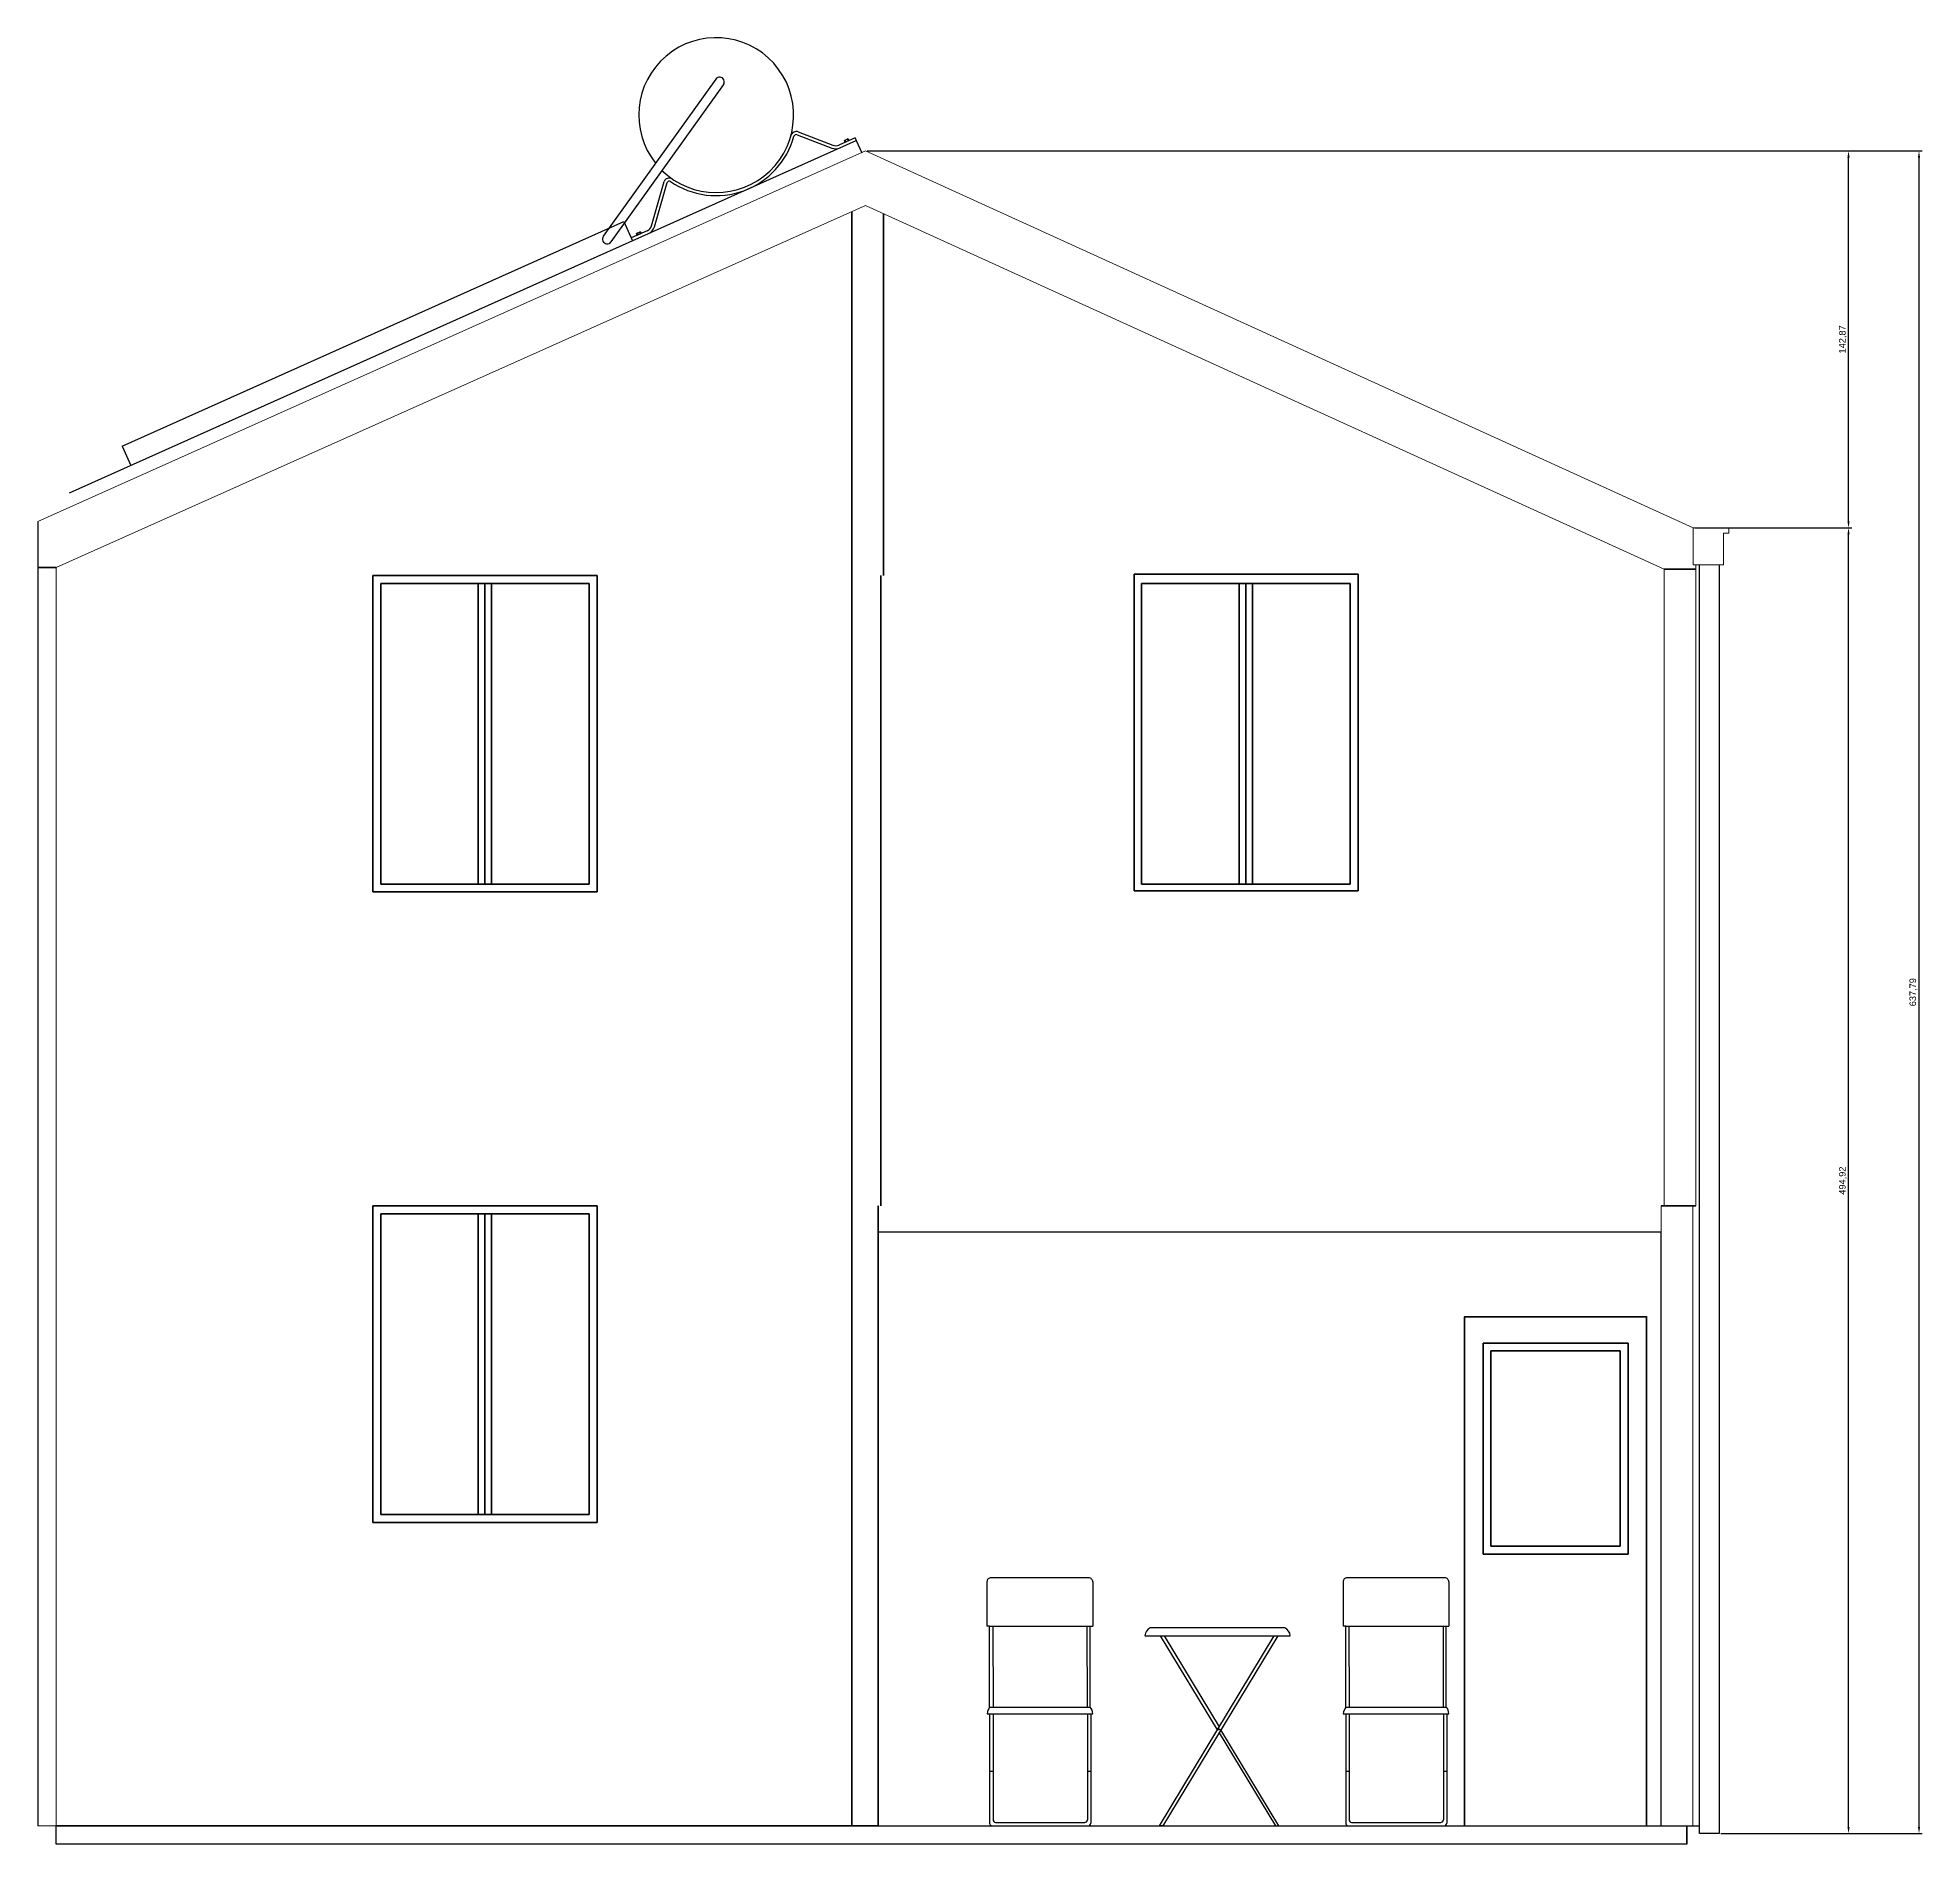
# Model space of a CAD drawing. Header units: millimetres. Extents: x 1744 to 5459, y 912 to 2813.
# Drawn here: x 3772 to 4487, y 931 to 1616 of the extents above; entities that cross this region are included whole.
import ezdxf

# ---------------------------------------------------------------- set-up
doc = ezdxf.new("R2010")
doc.units = ezdxf.units.MM
doc.layers.get('DEFPOINTS').update_dxf_attribs({"color": 210})
for name, color, linetype, lineweight in [('A-ANNO-SYMB', 3, 'Continuous', 18), ('A-ELEV-MBE1', 7, 'Continuous', 35), ('A-ELEV-MBE2', 4, 'Continuous', 25)]:
    doc.layers.add(name, color=color, linetype=linetype, lineweight=lineweight)
doc.styles.get("Standard").update_dxf_attribs({"font": 'Arial.ttf'})
doc.dimstyles.new('ISO-25', dxfattribs={"dimtxt": 2.5, "dimasz": 2.5, "dimexe": 1.25, "dimexo": 0.625, "dimtad": 1, "dimtxsty": 'Standard', "dimcen": 2.5, "dimadec": 0, "dimazin": 0, "dimtfac": 1, "dimtmove": 0, "dimatfit": 3, "dimfxl": 1, "dimarcsym": 0})

# ---------------------------------------------------------------- blocks, each defined once
blk = doc.blocks.new('*D34')
at = {"color": 0, "lineweight": -2, "transparency": 16777216}
for p, q in [((4086.64, 1572.76), (4486.64, 1572.76)), ((4485.39, 937.46), (4485.39, 1570.26)), ((4410.31, 934.96), (4486.64, 934.96))]:
    blk.add_line(p, q, dxfattribs=at)
at = {"color": 0, "transparency": 16777216}
for points in [[(4484.97, 1570.26), (4485.81, 1570.26), (4485.39, 1572.76)], [(4484.97, 937.46), (4485.81, 937.46), (4485.39, 934.96)]]:
    blk.add_solid(points, dxfattribs=at)
at = {"layer": 'DEFPOINTS', "color": 0, "transparency": 16777216}
for p in [(4086.01, 1572.76), (4485.39, 1572.76), (4409.69, 934.96)]:
    blk.add_point(p, dxfattribs=at)
at = {"color": 0, "transparency": 16777216, "insert": (4483.26, 1253.86), "char_height": 2.5, "attachment_point": 5, "rotation": 90}
blk.add_mtext('637,79', dxfattribs=at)
blk = doc.blocks.new('*D35')
at = {"color": 0, "lineweight": -2, "transparency": 16777216}
for p, q in [((4400.43, 1429.89), (4459.92, 1429.89)), ((4458.67, 937.46), (4458.67, 1427.39)), ((4410.31, 934.96), (4459.92, 934.96))]:
    blk.add_line(p, q, dxfattribs=at)
at = {"color": 0, "transparency": 16777216}
for points in [[(4458.25, 1427.39), (4459.09, 1427.39), (4458.67, 1429.89)], [(4458.25, 937.46), (4459.09, 937.46), (4458.67, 934.96)]]:
    blk.add_solid(points, dxfattribs=at)
at = {"layer": 'DEFPOINTS', "color": 0, "transparency": 16777216}
for p in [(4399.81, 1429.89), (4458.67, 1429.89), (4409.69, 934.96)]:
    blk.add_point(p, dxfattribs=at)
at = {"color": 0, "transparency": 16777216, "insert": (4456.54, 1182.43), "char_height": 2.5, "attachment_point": 5, "rotation": 90}
blk.add_mtext('494,92', dxfattribs=at)
blk = doc.blocks.new('*D36')
at = {"color": 0, "lineweight": -2, "transparency": 16777216}
for p, q in [((4400.45, 1572.76), (4459.92, 1572.76)), ((4458.67, 1432.39), (4458.67, 1570.26)), ((4400.43, 1429.89), (4459.92, 1429.89))]:
    blk.add_line(p, q, dxfattribs=at)
at = {"color": 0, "transparency": 16777216}
for points in [[(4458.25, 1570.26), (4459.09, 1570.26), (4458.67, 1572.76)], [(4458.25, 1432.39), (4459.09, 1432.39), (4458.67, 1429.89)]]:
    blk.add_solid(points, dxfattribs=at)
at = {"layer": 'DEFPOINTS', "color": 0, "transparency": 16777216}
for p in [(4399.82, 1572.76), (4458.67, 1572.76), (4399.81, 1429.89)]:
    blk.add_point(p, dxfattribs=at)
at = {"color": 0, "transparency": 16777216, "insert": (4456.54, 1501.32), "char_height": 2.5, "attachment_point": 5, "rotation": 90}
blk.add_mtext('142,87', dxfattribs=at)

msp = doc.modelspace()

# ---------------------------------------------------------------- linework, layer by layer
msp.add_line((3772.16, 1432.273), (3772.16, 937.848))
at = {"color": 0}
for p, q in [((4387.607, 1162.848), (4090.81, 1162.848)), ((4387.607, 937.848), (4387.607, 1162.848)), ((4132.042, 1030.35), (4132.042, 1013.533)), ((4170.662, 1031.85), (4133.575, 1031.85)), ((4172.162, 1030.316), (4172.162, 1013.533)), ((4267.033, 1030.35), (4267.033, 1013.533)), ((4305.654, 1031.85), (4268.567, 1031.85)), ((4307.154, 1030.316), (4307.154, 1013.533)), ((4133.042, 1013.533), (4132.042, 1013.533)), ((4133.042, 982.83), (4133.042, 1013.533)), ((4133.042, 1013.533), (4171.162, 1013.525)), ((4134.242, 1013.532), (4134.354, 982.85)), ((4169.962, 1013.525), (4169.987, 982.85)), ((4171.162, 982.838), (4171.162, 1013.525)), ((4171.162, 1013.525), (4172.162, 1013.525)), ((4199.17, 1009.901), (4220.068, 975.33)), ((4268.033, 1013.533), (4267.033, 1013.533)), ((4268.033, 982.83), (4268.033, 1013.533)), ((4268.033, 1013.533), (4306.154, 1013.525)), ((4269.233, 1013.532), (4269.346, 982.85)), ((4304.954, 1013.525), (4304.978, 982.85)), ((4306.154, 982.838), (4306.154, 1013.525)), ((4306.154, 1013.525), (4307.154, 1013.525)), ((4132.122, 980.35), (4172.122, 980.35)), ((4133.042, 982.83), (4171.17, 982.83)), ((4133.042, 980.35), (4133.042, 938.804)), ((4134.342, 980.35), (4134.342, 940.159)), ((4170.098, 980.35), (4170.098, 940.119)), ((4171.398, 980.35), (4171.398, 938.817)), ((4267.113, 980.35), (4307.113, 980.35)), ((4268.033, 982.83), (4306.161, 982.83)), ((4268.033, 980.35), (4268.033, 938.804)), ((4269.333, 980.35), (4269.333, 940.159)), ((4305.09, 980.35), (4305.09, 940.119)), ((4306.39, 980.35), (4306.39, 938.817)), ((4133.042, 958.542), (4134.342, 958.542)), ((4170.098, 958.542), (4171.398, 958.542)), ((4268.033, 958.542), (4269.333, 958.542)), ((4305.09, 958.542), (4306.39, 958.542)), ((3779.21, 930.848), (3779.21, 937.848)), ((4087.708, 937.847), (4402.185, 937.847)), ((4134.009, 937.85), (4170.444, 937.85)), ((4135.311, 939.15), (4169.09, 939.15)), ((4269, 937.85), (4305.435, 937.85)), ((4270.302, 939.15), (4304.081, 939.15)), ((4397.407, 930.848), (3779.21, 930.848))]:
    msp.add_line(p, q, dxfattribs=at)
msp.add_lwpolyline([(4193.942, 1012.901, 0.3027756), (4191.942, 1009.901), (4246.942, 1009.901, 0.3027756), (4244.942, 1012.901)], format="xyb", close=True, dxfattribs=at)
for points in [[(4241.371, 1009.901), (4242.343, 1009.901), (4198.765, 937.811), (4197.388, 937.811), (4240.966, 1009.901)], [(4219.379, 974.191), (4197.793, 1009.901), (4198.765, 1009.901)], [(4220.068, 973.052), (4241.371, 937.811), (4242.748, 937.811), (4220.756, 974.191)]]:
    msp.add_lwpolyline(points, dxfattribs=at)
msp.add_circle((4220.068, 974.427), 0.201, dxfattribs=at)
for centre, radius, start, end in [((4133.542, 1030.35), 1.5, 88.733159, 180), ((4170.662, 1030.35), 1.5, 358.733159, 90), ((4268.534, 1030.35), 1.5, 88.733159, 180), ((4305.654, 1030.35), 1.5, 358.733159, 90), ((4137.372, 979.813), 5.278, 145.132506, 174.16518), ((4168.641, 980.437), 3.482, 358.569592, 43.59925), ((4272.363, 979.813), 5.278, 145.132506, 174.16518), ((4303.632, 980.437), 3.482, 358.569592, 43.59925), ((4134.052, 938.861), 1.012, 176.776905, 267.556296), ((4135.354, 940.161), 1.012, 176.776905, 267.556296), ((4169.087, 940.162), 1.012, 266.776905, 357.556296), ((4170.387, 938.86), 1.012, 266.776905, 357.556296), ((4269.043, 938.861), 1.012, 176.776905, 267.556296), ((4270.345, 940.161), 1.012, 176.776905, 267.556296), ((4304.079, 940.162), 1.012, 266.776905, 357.556296), ((4305.379, 938.86), 1.012, 266.776905, 357.556296)]:
    msp.add_arc(centre, radius, start, end, dxfattribs=at)
at = {"layer": 'A-ANNO-SYMB', "color": 0}
for p, q in [((3779.21, 1414.855), (3779.21, 1172.848)), ((4400.808, 1415.888), (4400.808, 1172.848)), ((4388.81, 1172.848), (4388.81, 1414.238)), ((3779.21, 1172.848), (3779.21, 937.848)), ((4387.607, 937.848), (4387.607, 1172.848)), ((4399.621, 1172.848), (4399.621, 937.848)), ((3779.21, 937.848), (3772.16, 937.848))]:
    msp.add_line(p, q, dxfattribs=at)
for points in [[(3772.16, 1432.273), (4086.013, 1572.756)], [(4399.809, 1429.888), (4086.013, 1572.756)], [(3779.21, 1414.855), (4085.947, 1552.13)], [(4388.81, 1414.239), (4085.947, 1552.13)], [(4413.308, 1429.888), (4413.308, 1427.888), (4411.308, 1427.888), (4411.308, 1415.888), (4399.808, 1415.888), (4399.809, 1429.888)], [(4413.308, 1429.888), (4399.809, 1429.888)], [(4399.621, 937.848), (4387.607, 937.848)]]:
    msp.add_lwpolyline(points, dxfattribs=at)
at = {"layer": 'A-ELEV-MBE1', "color": 0}
for p, q in [((4080.81, 1172.848), (4080.81, 1549.831)), ((3779.21, 1414.855), (3772.16, 1414.855)), ((3779.21, 1414.855), (3772.16, 1414.855)), ((3899.21, 1411.848), (3899.21, 1291.848)), ((3899.21, 1411.848), (3984.21, 1411.848)), ((3902.21, 1408.848), (3981.21, 1408.848)), ((3902.21, 1294.848), (3902.21, 1408.848)), ((3939.21, 1408.848), (3939.21, 1294.848)), ((3941.71, 1408.848), (3941.71, 1294.848)), ((3944.21, 1408.848), (3944.21, 1294.848)), ((3981.21, 1294.848), (3981.21, 1408.848)), ((3984.21, 1411.848), (3984.21, 1291.848)), ((4091.81, 1411.848), (4091.81, 1172.848)), ((4187.802, 1412.34), (4187.802, 1292.34)), ((4187.802, 1412.34), (4272.801, 1412.34)), ((4269.683, 1408.848), (4190.683, 1408.848)), ((4190.683, 1294.848), (4190.683, 1408.848)), ((4227.683, 1408.848), (4227.683, 1294.848)), ((4230.183, 1408.848), (4230.183, 1294.848)), ((4232.683, 1408.848), (4232.683, 1294.848)), ((4269.683, 1294.848), (4269.683, 1408.848)), ((4272.801, 1412.34), (4272.801, 1292.34)), ((4388.81, 1414.239), (4400.808, 1414.239)), ((3902.21, 1294.848), (3981.21, 1294.848)), ((4269.683, 1294.848), (4190.683, 1294.848)), ((3899.21, 1291.848), (3984.21, 1291.848)), ((4187.802, 1292.34), (4272.801, 1292.34)), ((3899.21, 1172.848), (3899.21, 1052.848)), ((3899.21, 1172.848), (3984.21, 1172.848)), ((3984.21, 1172.848), (3984.21, 1052.848)), ((4080.81, 937.848), (4080.81, 1172.848)), ((4090.81, 1172.848), (4090.81, 937.848)), ((4387.607, 1172.848), (4400.808, 1172.848)), ((3902.21, 1169.848), (3981.21, 1169.848)), ((3902.21, 1055.848), (3902.21, 1169.848)), ((3939.21, 1169.848), (3939.21, 1055.848)), ((3941.71, 1169.848), (3941.71, 1055.848)), ((3944.21, 1169.848), (3944.21, 1055.848)), ((3981.21, 1055.848), (3981.21, 1169.848)), ((4320.12, 1120.848), (4375.121, 1120.848)), ((4320.12, 1120.848), (4320.12, 1040.848)), ((4323.12, 1043.848), (4323.12, 1117.848)), ((4323.12, 1117.848), (4372.121, 1117.848)), ((4372.121, 1117.848), (4372.121, 1043.848)), ((4375.121, 1120.848), (4375.121, 1040.848)), ((3899.21, 1052.848), (3984.21, 1052.848)), ((3902.21, 1055.848), (3981.21, 1055.848)), ((4323.12, 1043.848), (4372.121, 1043.848)), ((4320.12, 1040.848), (4375.121, 1040.848)), ((3779.21, 937.848), (4090.81, 937.848))]:
    msp.add_line(p, q, dxfattribs=at)
for points in [[(4092.81, 1411.848), (4092.81, 1549.005)], [(4313.12, 937.847), (4313.12, 1130.848), (4382.121, 1130.848), (4382.121, 937.847)], [(4397.407, 937.848), (4397.407, 930.848)]]:
    msp.add_lwpolyline(points, dxfattribs=at)
at = {"layer": 'A-ELEV-MBE2', "color": 0}
for p, q in [((4029.248, 1600.02), (3986.58, 1540.39)), ((4032.126, 1597.913), (3989.47, 1538.3)), ((4060.45, 1579.964), (4073.649, 1574.926)), ((4060.037, 1578.881), (4073.236, 1573.843)), ((4082.036, 1577.724), (4075.927, 1574.99)), ((4078.241, 1576.085), (4077.986, 1576.656)), ((4078.013, 1576.727), (4079.351, 1577.326)), ((4078.54, 1576.218), (4078.284, 1576.79)), ((4079.123, 1577.165), (4079.379, 1576.594)), ((4079.422, 1577.299), (4079.677, 1576.727)), ((4082.036, 1577.724), (4082.509, 1576.666)), ((4004.889, 1544.363), (4009.647, 1561.116)), ((4006.003, 1544.046), (4010.777, 1560.814)), ((4003.242, 1542.461), (3997.204, 1539.759)), ((3997.204, 1539.759), (3997.677, 1538.701)), ((3999.483, 1540.838), (3999.227, 1541.409)), ((3999.254, 1541.48), (4000.592, 1542.079)), ((3999.781, 1540.971), (3999.526, 1541.542)), ((4000.364, 1541.918), (4000.62, 1541.347)), ((4000.663, 1542.052), (4000.919, 1541.48))]:
    msp.add_line(p, q, dxfattribs=at)
for points in [[(3784.26, 1443.19), (4082.509, 1576.666)], [(4082.509, 1576.666), (4084.552, 1572.102)], [(3804.18, 1460.869), (3994.409, 1546.003)], [(3994.409, 1546.003), (3997.677, 1538.701)], [(3804.18, 1460.869), (3807.447, 1453.567)], [(4409.685, 1415.888), (4409.685, 934.965), (4402.185, 934.965), (4402.185, 1415.888)]]:
    msp.add_lwpolyline(points, dxfattribs=at)
for centre, radius, start, end in [((4029.388, 1586.328), 29.36, 225.568379, 218.437273), ((4030.693, 1598.974), 1.783, 323.501841, 144.718406), ((4059.707, 1578.016), 2.085, 69.110123, 160.195072), ((4029.388, 1586.328), 30.519, 235.350316, 344.885617), ((4059.707, 1578.015), 0.927, 69.139338, 157.431765), ((4074.711, 1577.707), 4.136, 249.110123, 294.110123), ((4074.711, 1577.707), 2.977, 249.110123, 294.110123), ((4078.035, 1576.678), 0.0537, 114.110123, 204.110123), ((4078.235, 1576.768), 0.0537, 24.110123, 114.110123), ((4078.29, 1576.107), 0.0537, 204.110123, 294.110123), ((4078.333, 1576.812), 0.0537, 114.110123, 204.110123), ((4078.491, 1576.196), 0.0537, 294.110123, 24.110123), ((4078.589, 1576.24), 0.0537, 204.110123, 294.110123), ((4079.074, 1577.143), 0.0537, 24.110123, 114.110123), ((4079.172, 1577.187), 0.0537, 114.110123, 204.110123), ((4079.373, 1577.277), 0.0537, 24.110123, 114.110123), ((4079.33, 1576.572), 0.0537, 294.110123, 24.110123), ((4079.428, 1576.616), 0.0537, 204.110123, 294.110123), ((4079.628, 1576.705), 0.0537, 294.110123, 24.110123), ((4011.606, 1560.402), 2.085, 59.889413, 159.99153), ((4011.606, 1560.402), 0.926, 62.308281, 153.62295), ((4002.025, 1545.178), 2.977, 294.110123, 344.110123), ((4002.025, 1545.178), 4.136, 294.110123, 344.110123), ((3988.025, 1539.345), 1.783, 144.110123, 325.079987), ((3999.276, 1541.431), 0.0537, 114.110123, 204.110123), ((3999.476, 1541.521), 0.0537, 24.110123, 114.110123), ((3999.532, 1540.859), 0.0537, 204.110123, 294.110123), ((3999.575, 1541.564), 0.0537, 114.110123, 204.110123), ((3999.732, 1540.949), 0.0537, 294.110123, 24.110123), ((3999.83, 1540.993), 0.0537, 204.110123, 294.110123), ((4000.315, 1541.896), 0.0537, 24.110123, 114.110123), ((4000.413, 1541.94), 0.0537, 114.110123, 204.110123), ((4000.614, 1542.03), 0.0537, 24.110123, 114.110123), ((4000.571, 1541.325), 0.0537, 294.110123, 24.110123), ((4000.669, 1541.369), 0.0537, 204.110123, 294.110123), ((4000.87, 1541.458), 0.0537, 294.110123, 24.110123)]:
    msp.add_arc(centre, radius, start, end, dxfattribs=at)

# ---------------------------------------------------------------- dimensions: what is measured, and where the dimension line sits
at = {"color": 3}
for base, p1, p2, picture, middle in [((4485.39, 1572.756), (4409.685, 934.965), (4086.013, 1572.756), '*D34', (4483.26, 1253.86)), ((4458.668, 1572.756), (4399.809, 1429.888), (4399.822, 1572.756), '*D36', (4456.538, 1501.322)), ((4458.668, 1429.888), (4409.685, 934.965), (4399.809, 1429.888), '*D35', (4456.538, 1182.426))]:
    dim = msp.add_linear_dim(base=base, p1=p1, p2=p2, angle=90, dimstyle='ISO-25', dxfattribs=at)
    dim.commit()
    dim.dimension.update_dxf_attribs({"geometry": picture, "text_midpoint": middle})

doc.saveas('drawing.dxf')
